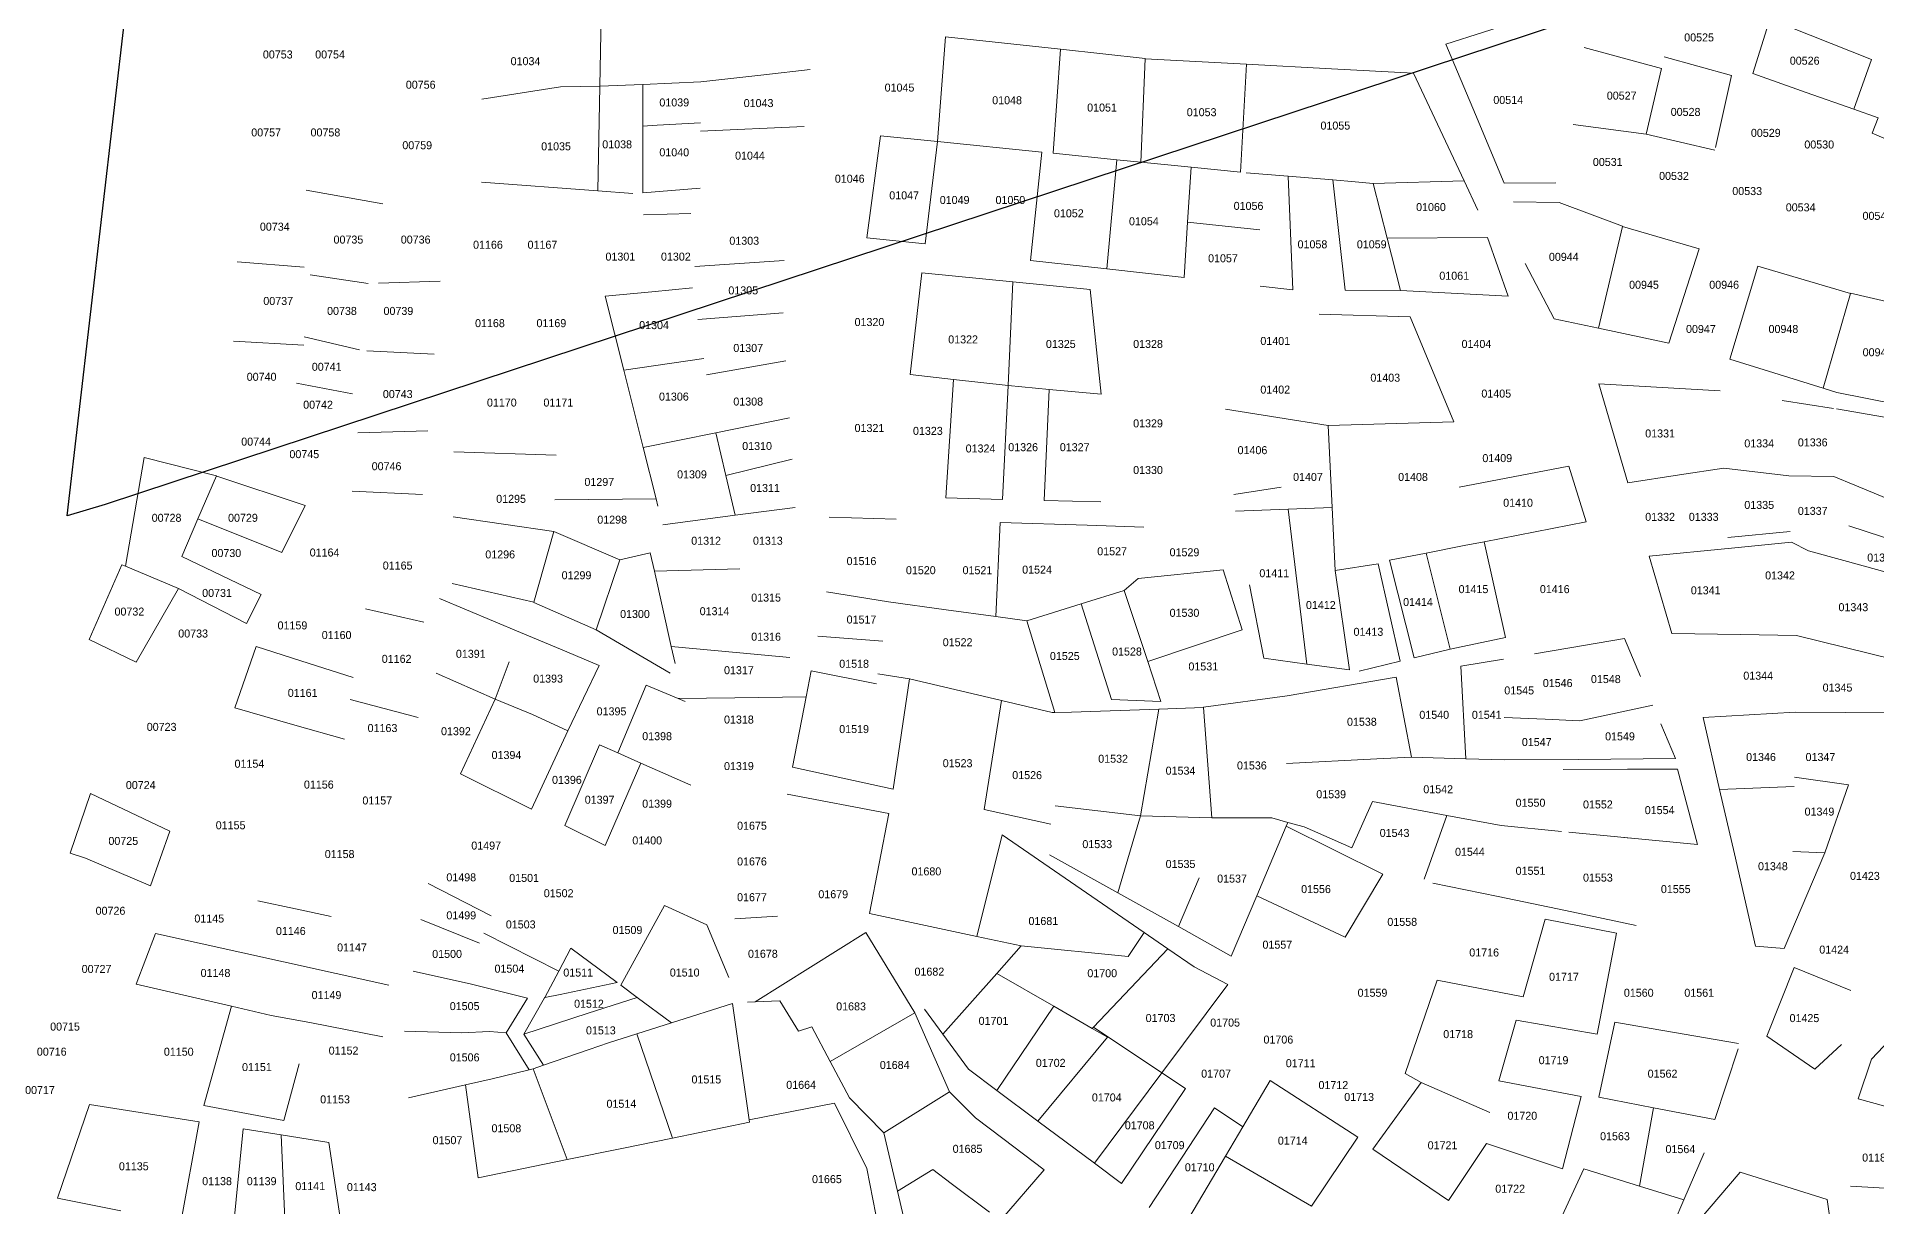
# Model space of a CAD drawing. Header units: metres. Extents: x 245232 to 248406, y 1633796 to 1637634.
# Drawn here: x 245428.1 to 245772.9, y 1634875.1 to 1635094.3 of the extents above; entities that cross this region are included whole.
import ezdxf
from ezdxf.enums import TextEntityAlignment as Align

# ---------------------------------------------------------------- set-up
doc = ezdxf.new("R2010")
doc.units = ezdxf.units.M
doc.header["$MEASUREMENT"] = 0
doc.layers.add('historique_numero_parcelle', color=7, linetype='Continuous')
doc.layers.add('limites_sections', color=7, linetype='Continuous')
doc.layers.add('LIMITES_PARCELLES', color=7, linetype='Continuous', lineweight=0, true_color=0xffffff)
doc.styles.add('Style-FANCY', font='FANCY.shx')

msp = doc.modelspace()

# ---------------------------------------------------------------- linework, layer by layer
at = {"layer": 'limites_parcelles'}
for p, q in [((245534.055, 1635107.344), (245533.638, 1635085.022)), ((245692.255, 1635092.918), (245706.371, 1635097.403)), ((245749.778, 1635087.421), (245752.386, 1635095.79)), ((245752.953, 1635097.608), (245772.015, 1635090.055)), ((245596.954, 1635074.654), (245598.435, 1635094.279)), ((245598.435, 1635094.279), (245619.979, 1635091.962)), ((245697.784, 1635079.741), (245692.255, 1635092.918)), ((245618.601, 1635072.467), (245619.979, 1635091.962)), ((245619.979, 1635091.962), (245635.875, 1635090.253)), ((245635.872, 1635090.18), (245635.088, 1635070.802)), ((245635.875, 1635090.253), (245635.872, 1635090.18)), ((245635.872, 1635090.18), (245654.836, 1635089.155)), ((245653.763, 1635068.915), (245654.836, 1635089.155)), ((245654.836, 1635089.155), (245670.773, 1635088.294)), ((245732.675, 1635088.374), (245718.133, 1635092.297)), ((245733.178, 1635090.518), (245745.771, 1635087.013)), ((245772.015, 1635090.055), (245768.728, 1635080.713)), ((245541.703, 1635085.362), (245552.58, 1635085.82)), ((245552.58, 1635085.82), (245564.379, 1635087.167)), ((245564.379, 1635087.167), (245573.066, 1635088.158)), ((245670.773, 1635088.294), (245686.182, 1635087.461)), ((245686.182, 1635087.461), (245695.643, 1635067.29)), ((245729.789, 1635076.07), (245732.675, 1635088.374)), ((245745.771, 1635087.013), (245742.767, 1635073.531)), ((245759.802, 1635083.873), (245749.778, 1635087.421)), ((245511.54, 1635082.596), (245526.254, 1635084.894)), ((245526.254, 1635084.894), (245533.638, 1635085.022)), ((245533.638, 1635085.022), (245533.272, 1635065.41)), ((245533.638, 1635085.022), (245541.703, 1635085.362)), ((245541.703, 1635085.362), (245541.702, 1635077.536)), ((245768.728, 1635080.713), (245759.802, 1635083.873)), ((245703.196, 1635066.844), (245697.784, 1635079.741)), ((245773.259, 1635079.108), (245768.728, 1635080.713)), ((245772.141, 1635076.226), (245773.259, 1635079.108)), ((245541.702, 1635077.536), (245541.701, 1635065.064)), ((245541.702, 1635077.536), (245544.378, 1635077.75)), ((245544.378, 1635077.75), (245552.535, 1635078.145)), ((245571.922, 1635077.455), (245552.526, 1635076.619)), ((245583.708, 1635056.62), (245586.26, 1635075.734)), ((245586.26, 1635075.734), (245596.954, 1635074.654)), ((245729.789, 1635076.07), (245716.084, 1635077.857)), ((245742.652, 1635073.052), (245729.789, 1635076.07)), ((245783.189, 1635071.536), (245772.141, 1635076.226)), ((245596.954, 1635074.654), (245594.643, 1635055.498)), ((245616.506, 1635072.679), (245596.954, 1635074.654)), ((245614.366, 1635052.386), (245616.506, 1635072.679)), ((245630.574, 1635071.258), (245618.601, 1635072.467)), ((245628.668, 1635050.776), (245630.574, 1635071.258)), ((245635.088, 1635070.802), (245630.574, 1635071.258)), ((245644.495, 1635069.851), (245635.088, 1635070.802)), ((245644.495, 1635069.851), (245643.836, 1635059.567)), ((245644.495, 1635069.851), (245653.763, 1635068.915)), ((245662.656, 1635068.155), (245654.828, 1635068.807)), ((245478.63, 1635065.528), (245492.964, 1635063.009)), ((245533.272, 1635065.41), (245511.437, 1635067.035)), ((245539.839, 1635064.921), (245533.272, 1635065.41)), ((245541.701, 1635065.064), (245552.462, 1635065.89)), ((245662.656, 1635068.155), (245663.56, 1635046.847)), ((245671.025, 1635067.458), (245662.656, 1635068.155)), ((245673.379, 1635046.784), (245671.025, 1635067.458)), ((245675.236, 1635067.107), (245671.025, 1635067.458)), ((245678.641, 1635066.823), (245675.236, 1635067.107)), ((245695.643, 1635067.29), (245678.641, 1635066.823)), ((245681.258, 1635056.536), (245678.641, 1635066.823)), ((245695.643, 1635067.29), (245698.22, 1635061.796)), ((245712.879, 1635066.923), (245703.196, 1635066.844)), ((245704.907, 1635063.36), (245713.479, 1635063.201)), ((245713.479, 1635063.201), (245725.377, 1635058.791)), ((245541.851, 1635060.942), (245550.715, 1635061.163)), ((245643.836, 1635059.567), (245643.168, 1635049.143)), ((245657.348, 1635058.117), (245643.836, 1635059.567)), ((245720.861, 1635039.662), (245725.369, 1635058.758)), ((245725.377, 1635058.791), (245725.369, 1635058.758)), ((245725.369, 1635058.758), (245739.707, 1635054.529)), ((245594.643, 1635055.498), (245583.708, 1635056.62)), ((245681.258, 1635056.536), (245700.02, 1635056.691)), ((245683.749, 1635046.746), (245681.258, 1635056.536)), ((245700.02, 1635056.691), (245703.909, 1635045.656)), ((245739.707, 1635054.529), (245734.016, 1635036.837)), ((245465.656, 1635052.092), (245478.243, 1635051.096)), ((245551.466, 1635051.257), (245568.187, 1635052.384)), ((245628.668, 1635050.776), (245614.366, 1635052.386)), ((245712.527, 1635041.453), (245707.129, 1635051.771)), ((245745.447, 1635033.864), (245750.723, 1635051.28)), ((245750.723, 1635051.28), (245768.07, 1635046.164)), ((245490.202, 1635048.026), (245479.349, 1635049.659)), ((245492.161, 1635048.093), (245503.693, 1635048.488)), ((245591.829, 1635030.967), (245593.988, 1635050.073)), ((245593.988, 1635050.073), (245611.087, 1635048.364)), ((245610.164, 1635028.921), (245611.087, 1635048.364)), ((245611.087, 1635048.364), (245625.573, 1635046.915)), ((245643.168, 1635049.143), (245628.668, 1635050.776)), ((245663.56, 1635046.847), (245657.408, 1635047.54)), ((245534.67, 1635045.663), (245543.406, 1635046.502)), ((245538.143, 1635031.814), (245534.67, 1635045.663)), ((245543.406, 1635046.502), (245551.043, 1635047.235)), ((245625.573, 1635046.915), (245627.616, 1635027.291)), ((245683.756, 1635046.718), (245673.379, 1635046.784)), ((245683.749, 1635046.746), (245683.756, 1635046.718)), ((245703.909, 1635045.656), (245683.749, 1635046.746)), ((245762.967, 1635028.441), (245768.07, 1635046.164)), ((245768.07, 1635046.164), (245768.092, 1635046.239)), ((245768.092, 1635046.239), (245783.632, 1635042.653)), ((245551.99, 1635041.291), (245568.017, 1635042.532)), ((245668.496, 1635042.321), (245685.52, 1635041.82)), ((245685.52, 1635041.82), (245693.722, 1635022.108)), ((245720.861, 1635039.662), (245712.527, 1635041.453)), ((245478.137, 1635036.49), (245464.962, 1635037.265)), ((245478.243, 1635038.078), (245488.614, 1635035.644)), ((245734.016, 1635036.837), (245720.861, 1635039.662)), ((245502.578, 1635034.816), (245489.99, 1635035.432)), ((245538.143, 1635031.814), (245553.151, 1635034.01)), ((245762.967, 1635028.441), (245745.447, 1635033.864)), ((245541.783, 1635017.299), (245538.143, 1635031.814)), ((245553.639, 1635030.946), (245568.538, 1635033.584)), ((245599.923, 1635030.058), (245591.829, 1635030.967)), ((245487.258, 1635027.384), (245476.801, 1635029.384)), ((245598.537, 1635007.842), (245599.923, 1635030.058)), ((245610.163, 1635028.908), (245599.923, 1635030.058)), ((245610.163, 1635028.908), (245609.151, 1635007.587)), ((245610.164, 1635028.921), (245610.163, 1635028.908)), ((245617.878, 1635028.2), (245610.164, 1635028.921)), ((245616.969, 1635007.398), (245617.878, 1635028.2)), ((245627.616, 1635027.291), (245617.878, 1635028.2)), ((245726.351, 1635010.669), (245720.94, 1635029.229)), ((245720.94, 1635029.229), (245743.642, 1635027.959)), ((245765.549, 1635027.641), (245762.967, 1635028.441)), ((245776.594, 1635025.402), (245765.549, 1635027.641)), ((245650.917, 1635024.515), (245660.751, 1635022.948)), ((245755.266, 1635026.137), (245764.914, 1635024.625)), ((245765.434, 1635024.535), (245790.473, 1635020.18)), ((245488.272, 1635020.081), (245501.405, 1635020.445)), ((245541.783, 1635017.299), (245555.375, 1635020.049)), ((245569.213, 1635022.849), (245555.375, 1635020.049)), ((245555.375, 1635020.049), (245557.265, 1635012.085)), ((245660.751, 1635022.948), (245670.174, 1635021.447)), ((245693.722, 1635022.108), (245670.174, 1635021.447)), ((245670.908, 1635006.042), (245670.174, 1635021.447)), ((245506.288, 1635016.488), (245525.444, 1635015.853)), ((245544.192, 1635007.695), (245541.783, 1635017.299)), ((245444.704, 1634995.044), (245448.225, 1635015.43)), ((245448.225, 1635015.43), (245461.763, 1635011.967)), ((245557.265, 1635012.085), (245569.727, 1635015.127)), ((245694.758, 1635009.902), (245715.307, 1635013.808)), ((245715.307, 1635013.808), (245718.541, 1635003.371)), ((245744.328, 1635013.444), (245736.008, 1635012.159)), ((245756.499, 1635011.988), (245744.328, 1635013.444)), ((245461.763, 1635011.967), (245458.308, 1635003.942)), ((245461.878, 1635011.937), (245478.421, 1635006.442)), ((245557.265, 1635012.085), (245559.033, 1635004.637)), ((245652.489, 1635008.524), (245661.37, 1635009.849)), ((245736.008, 1635012.159), (245726.351, 1635010.669)), ((245764.965, 1635011.856), (245756.499, 1635011.988)), ((245768.89, 1635010.236), (245764.965, 1635011.856)), ((245785.174, 1635003.514), (245768.89, 1635010.236)), ((245478.421, 1635006.442), (245474.033, 1634997.609)), ((245500.428, 1635008.471), (245487.252, 1635009.106)), ((245525.197, 1635007.493), (245544.192, 1635007.695)), ((245544.534, 1635006.331), (245544.192, 1635007.695)), ((245609.151, 1635007.587), (245598.537, 1635007.842)), ((245627.58, 1635007.143), (245616.969, 1635007.398)), ((245458.308, 1635003.942), (245455.266, 1634996.877)), ((245474.033, 1634997.609), (245458.308, 1635003.942)), ((245506.132, 1635004.325), (245525.021, 1635001.565)), ((245559.033, 1635004.637), (245545.44, 1635002.798)), ((245570.282, 1635006.092), (245559.033, 1635004.637)), ((245576.644, 1635004.249), (245589.194, 1635003.854)), ((245607.901, 1634985.599), (245608.676, 1635003.241)), ((245608.676, 1635003.241), (245624.976, 1635002.727)), ((245624.976, 1635002.727), (245635.649, 1635002.391)), ((245662.694, 1635005.733), (245652.828, 1635005.362)), ((245670.908, 1635006.042), (245662.694, 1635005.733)), ((245662.694, 1635005.733), (245666.201, 1634976.715)), ((245671.471, 1634994.226), (245670.908, 1635006.042)), ((245718.541, 1635003.371), (245699.415, 1634999.639)), ((245521.256, 1634988.301), (245525.021, 1635001.565)), ((245525.021, 1635001.565), (245537.403, 1634996.274)), ((245699.415, 1634999.639), (245695.69, 1634998.912)), ((245699.415, 1634999.639), (245703.431, 1634981.724)), ((245756.763, 1635001.537), (245745.101, 1635000.435)), ((245745.788, 1634998.45), (245757.028, 1634999.553)), ((245757.028, 1634999.553), (245760.203, 1634997.966)), ((245782.972, 1634997.614), (245767.801, 1635002.645)), ((245455.266, 1634996.877), (245470.139, 1634989.769)), ((245537.403, 1634996.274), (245532.979, 1634983.155)), ((245537.403, 1634996.274), (245543.102, 1634997.533)), ((245543.102, 1634997.533), (245543.866, 1634994.144)), ((245681.684, 1634996.179), (245688.534, 1634997.516)), ((245686.292, 1634977.881), (245681.684, 1634996.179)), ((245695.69, 1634998.912), (245688.534, 1634997.516)), ((245688.534, 1634997.516), (245693.045, 1634979.501)), ((245730.355, 1634996.936), (245745.788, 1634998.45)), ((245734.584, 1634982.429), (245730.355, 1634996.936)), ((245760.203, 1634997.966), (245766.865, 1634996.117)), ((245766.865, 1634996.117), (245781.068, 1634992.175)), ((245437.907, 1634981.298), (245444.048, 1634995.317)), ((245444.048, 1634995.317), (245444.704, 1634995.044)), ((245444.704, 1634995.044), (245454.655, 1634990.903)), ((245543.866, 1634994.144), (245559.912, 1634994.577)), ((245543.866, 1634994.144), (245547.046, 1634980.033)), ((245631.942, 1634990.491), (245634.588, 1634992.74)), ((245634.588, 1634992.74), (245650.482, 1634994.392)), ((245650.482, 1634994.392), (245654.03, 1634983.149)), ((245671.471, 1634994.226), (245679.567, 1634995.518)), ((245674.198, 1634975.649), (245671.471, 1634994.226)), ((245679.567, 1634995.518), (245683.691, 1634977.256)), ((245454.655, 1634990.903), (245446.73, 1634977.057)), ((245467.436, 1634984.329), (245454.655, 1634990.903)), ((245454.655, 1634990.903), (245454.655, 1634990.903)), ((245470.139, 1634989.769), (245467.436, 1634984.329)), ((245503.577, 1634989.002), (245518.805, 1634982.631)), ((245521.256, 1634988.301), (245505.971, 1634991.829)), ((245576.115, 1634990.226), (245587.756, 1634988.374)), ((245631.942, 1634990.491), (245623.872, 1634987.976)), ((245636.348, 1634977.188), (245631.942, 1634990.491)), ((245658.136, 1634977.791), (245655.426, 1634991.546)), ((245489.729, 1634987.048), (245500.64, 1634984.579)), ((245521.248, 1634988.274), (245521.256, 1634988.301)), ((245532.979, 1634983.155), (245521.248, 1634988.274)), ((245587.756, 1634988.374), (245598.541, 1634986.888)), ((245598.541, 1634986.888), (245607.901, 1634985.599)), ((245607.901, 1634985.599), (245613.686, 1634984.802)), ((245623.872, 1634987.976), (245613.686, 1634984.802)), ((245629.589, 1634970.074), (245623.872, 1634987.976)), ((245518.805, 1634982.631), (245526.291, 1634979.499)), ((245532.979, 1634983.155), (245532.969, 1634983.126)), ((245532.969, 1634983.126), (245546.823, 1634975.001)), ((245574.518, 1634981.974), (245586.675, 1634981.021)), ((245613.686, 1634984.802), (245618.935, 1634967.62)), ((245654.03, 1634983.149), (245636.348, 1634977.188)), ((245747.489, 1634982.242), (245734.584, 1634982.429)), ((245757.954, 1634982.091), (245747.489, 1634982.242)), ((245775.982, 1634977.643), (245757.954, 1634982.091)), ((245446.73, 1634977.057), (245437.907, 1634981.298)), ((245465.219, 1634968.485), (245469.218, 1634979.983)), ((245469.218, 1634979.983), (245479.134, 1634976.835)), ((245526.291, 1634979.499), (245533.532, 1634976.47)), ((245547.046, 1634980.033), (245547.775, 1634976.8)), ((245547.046, 1634980.033), (245559.92, 1634978.821)), ((245559.92, 1634978.821), (245569.288, 1634977.938)), ((245693.045, 1634979.501), (245686.292, 1634977.881)), ((245693.048, 1634979.489), (245693.045, 1634979.501)), ((245703.431, 1634981.724), (245693.048, 1634979.489)), ((245708.824, 1634978.629), (245715.473, 1634979.755)), ((245715.473, 1634979.755), (245725.737, 1634981.495)), ((245725.737, 1634981.495), (245728.75, 1634974.38)), ((245479.134, 1634976.835), (245487.41, 1634974.207)), ((245514.001, 1634970.159), (245516.681, 1634977.117)), ((245533.532, 1634976.47), (245527.627, 1634964.206)), ((245572.309, 1634970.56), (245573.252, 1634975.433)), ((245573.252, 1634975.433), (245585.507, 1634973.028)), ((245636.348, 1634977.188), (245638.821, 1634969.721)), ((245666.201, 1634976.715), (245658.136, 1634977.791)), ((245666.201, 1634976.715), (245674.198, 1634975.649)), ((245683.691, 1634977.256), (245675.995, 1634975.409)), ((245695.071, 1634976.298), (245703.045, 1634977.649)), ((245695.99, 1634958.96), (245695.071, 1634976.298)), ((245514.001, 1634970.159), (245502.961, 1634974.996)), ((245537.045, 1634960.061), (245542.342, 1634972.784)), ((245542.342, 1634972.784), (245548.349, 1634970.271)), ((245591.725, 1634973.954), (245585.772, 1634974.88)), ((245591.725, 1634973.954), (245588.635, 1634953.241)), ((245608.926, 1634969.867), (245591.725, 1634973.954)), ((245662.502, 1634970.779), (245682.928, 1634974.24)), ((245682.928, 1634974.24), (245685.785, 1634959.27)), ((245476.497, 1634965.278), (245465.219, 1634968.485)), ((245499.587, 1634966.677), (245486.818, 1634970.064)), ((245507.524, 1634956.142), (245514.001, 1634970.159)), ((245521.012, 1634967.249), (245514.001, 1634970.159)), ((245558.94, 1634970.4), (245548.349, 1634970.271)), ((245548.349, 1634970.271), (245549.666, 1634969.72)), ((245572.309, 1634970.56), (245558.94, 1634970.4)), ((245569.765, 1634957.418), (245572.309, 1634970.56)), ((245605.698, 1634949.465), (245608.926, 1634969.867)), ((245608.926, 1634969.867), (245618.448, 1634967.604)), ((245622.063, 1634967.725), (245638.458, 1634968.271)), ((245638.821, 1634969.721), (245629.589, 1634970.074)), ((245638.458, 1634968.271), (245634.985, 1634948.289)), ((245638.458, 1634968.271), (245646.812, 1634968.549)), ((245646.808, 1634968.61), (245662.502, 1634970.779)), ((245646.812, 1634968.549), (245646.808, 1634968.61)), ((245648.346, 1634947.893), (245646.812, 1634968.549)), ((245717.348, 1634966.099), (245731.035, 1634968.984)), ((245485.758, 1634962.644), (245476.497, 1634965.278)), ((245527.627, 1634964.206), (245521.012, 1634967.249)), ((245618.448, 1634967.604), (245618.935, 1634967.62)), ((245618.935, 1634967.62), (245622.063, 1634967.725)), ((245703.162, 1634966.679), (245710.835, 1634966.365)), ((245710.835, 1634966.365), (245717.348, 1634966.099)), ((245732.52, 1634965.48), (245735.262, 1634959.005)), ((245740.439, 1634966.668), (245757.689, 1634967.671)), ((245743.538, 1634953.215), (245740.439, 1634966.668)), ((245757.689, 1634967.671), (245776.594, 1634967.543)), ((245527.627, 1634964.206), (245520.87, 1634949.526)), ((245527.058, 1634946.458), (245533.574, 1634961.589)), ((245533.574, 1634961.589), (245537.045, 1634960.061)), ((245541.354, 1634958.165), (245534.635, 1634942.702)), ((245537.045, 1634960.061), (245541.354, 1634958.165)), ((245550.737, 1634954.035), (245541.354, 1634958.165)), ((245679.275, 1634958.939), (245662.369, 1634958.079)), ((245685.785, 1634959.27), (245679.275, 1634958.939)), ((245685.785, 1634959.27), (245695.99, 1634958.96)), ((245703.247, 1634958.741), (245695.99, 1634958.96)), ((245717.113, 1634958.855), (245703.247, 1634958.741)), ((245735.262, 1634959.005), (245717.113, 1634958.855)), ((245520.87, 1634949.526), (245507.524, 1634956.142)), ((245588.635, 1634953.241), (245569.765, 1634957.418)), ((245714.225, 1634956.933), (245726.264, 1634956.982)), ((245726.264, 1634956.982), (245735.659, 1634957.021)), ((245735.659, 1634957.021), (245739.381, 1634942.877)), ((245757.573, 1634955.498), (245767.724, 1634954.047)), ((245434.335, 1634941.267), (245438.162, 1634952.43)), ((245438.162, 1634952.43), (245453.029, 1634945.406)), ((245568.738, 1634952.358), (245587.847, 1634948.724)), ((245678.509, 1634950.935), (245674.638, 1634942.272)), ((245692.393, 1634948.341), (245678.509, 1634950.935)), ((245757.557, 1634953.78), (245743.538, 1634953.215)), ((245746.319, 1634941.141), (245743.538, 1634953.215)), ((245767.724, 1634954.047), (245763.278, 1634941.345)), ((245587.847, 1634948.724), (245584.189, 1634929.959)), ((245618.184, 1634946.702), (245605.698, 1634949.465)), ((245634.985, 1634948.289), (245619.022, 1634950.128)), ((245634.985, 1634948.289), (245630.741, 1634933.846)), ((245634.985, 1634948.289), (245648.346, 1634947.893)), ((245648.346, 1634947.893), (245659.591, 1634947.893)), ((245659.591, 1634947.893), (245662.6, 1634947.042)), ((245688.142, 1634936.393), (245692.393, 1634948.341)), ((245692.393, 1634948.341), (245702.586, 1634946.437)), ((245453.029, 1634945.406), (245449.426, 1634935.136)), ((245534.635, 1634942.702), (245527.058, 1634946.458)), ((245604.349, 1634925.645), (245609.087, 1634944.685)), ((245609.087, 1634944.685), (245635.662, 1634926.415)), ((245662.3, 1634946.333), (245656.774, 1634933.278)), ((245662.6, 1634947.042), (245662.3, 1634946.333)), ((245662.3, 1634946.333), (245680.433, 1634937.311)), ((245665.676, 1634946.173), (245662.6, 1634947.042)), ((245674.638, 1634942.272), (245665.676, 1634946.173)), ((245702.586, 1634946.437), (245713.929, 1634945.34)), ((245724.384, 1634944.328), (245715.267, 1634945.21)), ((245739.381, 1634942.877), (245724.384, 1634944.328)), ((245726.757, 1634944.099), (245724.384, 1634944.328)), ((245437.245, 1634940.341), (245434.335, 1634941.267)), ((245630.741, 1634933.846), (245617.97, 1634940.967)), ((245750.309, 1634923.819), (245746.319, 1634941.141)), ((245763.278, 1634941.345), (245755.677, 1634923.379)), ((245757.292, 1634941.609), (245763.278, 1634941.345)), ((245449.426, 1634935.136), (245437.245, 1634940.341)), ((245680.433, 1634937.311), (245673.39, 1634925.513)), ((245501.475, 1634935.57), (245513.293, 1634929.499)), ((245642.095, 1634927.514), (245630.741, 1634933.846)), ((245642.095, 1634927.514), (245645.965, 1634936.648)), ((245702.053, 1634933.124), (245689.792, 1634935.674)), ((245469.532, 1634932.35), (245476.623, 1634930.837)), ((245476.623, 1634930.837), (245483.296, 1634929.413)), ((245537.562, 1634916.507), (245545.742, 1634931.477)), ((245545.742, 1634931.477), (245553.689, 1634927.826)), ((245656.774, 1634933.278), (245651.996, 1634921.992)), ((245673.39, 1634925.513), (245656.774, 1634933.278)), ((245714.65, 1634930.503), (245702.053, 1634933.124)), ((245727.938, 1634927.739), (245714.65, 1634930.503)), ((245511.091, 1634924.386), (245500.112, 1634928.859)), ((245553.689, 1634927.826), (245557.84, 1634917.949)), ((245558.965, 1634928.988), (245566.956, 1634929.436)), ((245584.189, 1634929.959), (245604.349, 1634925.645)), ((245651.996, 1634921.992), (245642.095, 1634927.514)), ((245706.701, 1634914.361), (245710.861, 1634928.904)), ((245710.861, 1634928.904), (245724.241, 1634926.278)), ((245446.717, 1634916.702), (245450.336, 1634926.203)), ((245450.336, 1634926.203), (245474.34, 1634920.882)), ((245511.898, 1634926.261), (245525.948, 1634919.154)), ((245525.948, 1634919.154), (245528.2, 1634923.444)), ((245528.2, 1634923.444), (245536.868, 1634917.021)), ((245562.76, 1634913.394), (245583.493, 1634926.394)), ((245583.493, 1634926.394), (245592.683, 1634911.348)), ((245604.349, 1634925.645), (245612.598, 1634923.88)), ((245612.598, 1634923.88), (245608.043, 1634918.74)), ((245632.706, 1634921.896), (245612.598, 1634923.88)), ((245640.104, 1634923.361), (245626.17, 1634908.655)), ((245635.662, 1634926.415), (245632.706, 1634921.896)), ((245635.662, 1634926.415), (245640.104, 1634923.361)), ((245640.104, 1634923.361), (245645.071, 1634919.947)), ((245724.241, 1634926.278), (245720.602, 1634907.346)), ((245755.677, 1634923.379), (245750.309, 1634923.819)), ((245474.34, 1634920.882), (245494.1, 1634916.535)), ((245645.071, 1634919.947), (245651.346, 1634916.65)), ((245464.59, 1634912.564), (245446.717, 1634916.702)), ((245498.644, 1634919.128), (245509.576, 1634916.694)), ((245509.576, 1634916.694), (245520.061, 1634914.076)), ((245523.342, 1634914.189), (245525.948, 1634919.154)), ((245536.868, 1634917.021), (245526.201, 1634914.787)), ((245540.638, 1634914.228), (245537.562, 1634916.507)), ((245597.942, 1634907.339), (245608.043, 1634918.74)), ((245618.726, 1634912.583), (245608.043, 1634918.74)), ((245651.346, 1634916.65), (245639.005, 1634900.092)), ((245684.613, 1634899.997), (245690.61, 1634917.466)), ((245690.61, 1634917.466), (245706.701, 1634914.361)), ((245752.373, 1634906.991), (245757.503, 1634919.815)), ((245757.503, 1634919.815), (245768.144, 1634915.495)), ((245520.061, 1634914.076), (245516.098, 1634907.573)), ((245519.432, 1634907.335), (245523.266, 1634914.173)), ((245523.266, 1634914.173), (245523.342, 1634914.189)), ((245526.201, 1634914.787), (245523.342, 1634914.189)), ((245531.468, 1634911.247), (245540.638, 1634914.228)), ((245547.065, 1634909.465), (245540.638, 1634914.228)), ((245547.065, 1634909.465), (245558.533, 1634913.103)), ((245558.533, 1634913.103), (245561.653, 1634891.264)), ((245562.76, 1634913.394), (245561.33, 1634913.332)), ((245567.416, 1634913.597), (245562.76, 1634913.394)), ((245570.908, 1634907.908), (245567.416, 1634913.597)), ((245459.411, 1634893.986), (245464.59, 1634912.564)), ((245472.038, 1634910.84), (245464.59, 1634912.564)), ((245479.314, 1634909.517), (245472.038, 1634910.84)), ((245519.432, 1634907.335), (245531.468, 1634911.247)), ((245576.819, 1634902.222), (245592.683, 1634911.348)), ((245592.683, 1634911.348), (245599.166, 1634896.531)), ((245597.942, 1634907.339), (245594.535, 1634912.009)), ((245618.726, 1634912.583), (245608.038, 1634896.809)), ((245625.948, 1634908.421), (245618.726, 1634912.583)), ((245705.436, 1634909.941), (245702.193, 1634898.604)), ((245720.602, 1634907.346), (245705.436, 1634909.941)), ((245720.93, 1634895.552), (245723.888, 1634909.579)), ((245723.888, 1634909.579), (245730.737, 1634908.412)), ((245492.95, 1634906.825), (245479.314, 1634909.517)), ((245507.783, 1634907.585), (245497.017, 1634907.872)), ((245512.943, 1634907.85), (245507.783, 1634907.585)), ((245516.098, 1634907.573), (245512.943, 1634907.85)), ((245516.098, 1634907.573), (245520.429, 1634900.665)), ((245523.093, 1634901.512), (245519.432, 1634907.335)), ((245535.3, 1634905.733), (245540.609, 1634907.417)), ((245540.609, 1634907.417), (245547.065, 1634909.465)), ((245540.609, 1634907.417), (245547.276, 1634887.872)), ((245573.395, 1634908.702), (245570.908, 1634907.908)), ((245576.819, 1634902.222), (245573.395, 1634908.702)), ((245602.737, 1634900.764), (245597.942, 1634907.339)), ((245615.744, 1634891.058), (245628.82, 1634906.766)), ((245626.17, 1634908.655), (245625.948, 1634908.421)), ((245628.82, 1634906.766), (245625.948, 1634908.421)), ((245626.17, 1634908.655), (245639.005, 1634900.092)), ((245730.737, 1634908.412), (245747.109, 1634905.622)), ((245761.422, 1634900.8), (245752.373, 1634906.991)), ((245772.048, 1634902.674), (245776.564, 1634907.476)), ((245523.093, 1634901.512), (245531.651, 1634904.471)), ((245531.651, 1634904.471), (245535.3, 1634905.733)), ((245747.002, 1634904.601), (245742.683, 1634891.32)), ((245766.404, 1634905.411), (245761.422, 1634900.8)), ((245769.508, 1634895.213), (245772.048, 1634902.674)), ((245477.259, 1634901.789), (245474.432, 1634891.153)), ((245513.472, 1634898.986), (245520.429, 1634900.665)), ((245520.429, 1634900.665), (245521.145, 1634900.838)), ((245521.145, 1634900.838), (245523.093, 1634901.512)), ((245527.521, 1634883.82), (245521.145, 1634900.838)), ((245580.423, 1634895.402), (245576.819, 1634902.222)), ((245608.038, 1634896.809), (245602.737, 1634900.764)), ((245639.005, 1634900.092), (245626.364, 1634883.133)), ((245639.005, 1634900.092), (245643.446, 1634897.129)), ((245687.629, 1634898.251), (245684.613, 1634899.997)), ((245508.446, 1634897.846), (245497.808, 1634895.431)), ((245508.446, 1634897.846), (245513.472, 1634898.986)), ((245510.836, 1634880.397), (245508.446, 1634897.846)), ((245586.915, 1634888.858), (245599.166, 1634896.531)), ((245599.166, 1634896.531), (245604.06, 1634891.636)), ((245615.744, 1634891.058), (245608.038, 1634896.809)), ((245643.446, 1634897.129), (245631.432, 1634879.351)), ((245654.179, 1634889.967), (245659.306, 1634898.644)), ((245659.306, 1634898.644), (245675.763, 1634888.064)), ((245678.576, 1634885.779), (245687.629, 1634898.251)), ((245687.629, 1634898.251), (245700.494, 1634892.662)), ((245702.193, 1634898.604), (245717.604, 1634895.659)), ((245432, 1634876.594), (245438.008, 1634894.154)), ((245438.008, 1634894.154), (245458.552, 1634890.906)), ((245474.432, 1634891.153), (245459.411, 1634893.986)), ((245561.653, 1634891.264), (245577.658, 1634894.38)), ((245577.658, 1634894.38), (245583.697, 1634882.169)), ((245586.915, 1634888.858), (245580.423, 1634895.402)), ((245636.627, 1634874.876), (245648.848, 1634893.524)), ((245648.848, 1634893.524), (245654.179, 1634889.967)), ((245717.604, 1634895.659), (245714.12, 1634882.078)), ((245731.158, 1634893.562), (245720.93, 1634895.552)), ((245728.565, 1634878.853), (245731.158, 1634893.562)), ((245742.683, 1634891.32), (245731.158, 1634893.562)), ((245782.522, 1634891.603), (245769.508, 1634895.213)), ((245458.552, 1634890.906), (245455.1, 1634872.022)), ((245464.841, 1634870.054), (245466.794, 1634889.603)), ((245466.794, 1634889.603), (245473.93, 1634888.475)), ((245561.714, 1634890.834), (245547.276, 1634887.872)), ((245561.653, 1634891.264), (245561.714, 1634890.834)), ((245604.06, 1634891.636), (245609.168, 1634887.777)), ((245626.364, 1634883.133), (245615.744, 1634891.058)), ((245650.923, 1634884.455), (245654.179, 1634889.967)), ((245473.93, 1634888.475), (245474.747, 1634869.77)), ((245473.93, 1634888.475), (245482.866, 1634887.062)), ((245482.866, 1634887.062), (245485.344, 1634870.406)), ((245537.754, 1634885.919), (245527.521, 1634883.82)), ((245547.276, 1634887.872), (245537.754, 1634885.919)), ((245589.448, 1634877.929), (245586.915, 1634888.858)), ((245609.168, 1634887.777), (245616.941, 1634881.902)), ((245675.763, 1634888.064), (245667.031, 1634875.1)), ((245692.74, 1634876.136), (245678.576, 1634885.779)), ((245699.832, 1634886.841), (245692.74, 1634876.136)), ((245714.12, 1634882.078), (245699.832, 1634886.841)), ((245527.521, 1634883.82), (245510.836, 1634880.397)), ((245583.697, 1634882.169), (245586.579, 1634867.498)), ((245631.432, 1634879.351), (245626.364, 1634883.133)), ((245650.923, 1634884.455), (245642.425, 1634870.073)), ((245667.031, 1634875.1), (245650.923, 1634884.455)), ((245712.532, 1634870.04), (245718.089, 1634882.078)), ((245718.089, 1634882.078), (245728.565, 1634878.853)), ((245740.652, 1634885.075), (245736.862, 1634876.298)), ((245596.09, 1634881.954), (245589.448, 1634877.929)), ((245599.521, 1634879.372), (245596.09, 1634881.954)), ((245606.691, 1634873.977), (245599.521, 1634879.372)), ((245616.941, 1634881.902), (245608.761, 1634872.418)), ((245728.565, 1634878.853), (245736.862, 1634876.298)), ((245739.769, 1634872.564), (245747.389, 1634881.454)), ((245747.389, 1634881.454), (245763.74, 1634876.374)), ((245768.079, 1634878.874), (245778.851, 1634878.193)), ((245443.881, 1634874.242), (245432, 1634876.594)), ((245589.448, 1634877.929), (245593.597, 1634860.021)), ((245736.862, 1634876.298), (245731.603, 1634864.12)), ((245763.74, 1634876.374), (245764.387, 1634871.519))]:
    msp.add_line(p, q, dxfattribs=at)
at = {"layer": 'limites_sections', "flags": 128}
msp.add_lwpolyline([(245739.856, 1635105.348), (245440.906, 1635006.628), (245433.772, 1635004.518), (245446.895, 1635117.771), (245422.716, 1635152.914), (245437.268, 1635274.622), (245420.07, 1635331.508), (245369.799, 1635381.779), (245338.384, 1635452.238), (245450.924, 1635384.215), (245811.683, 1635151.209), (245837.018, 1635153.876), (245846.028, 1635139.735), (245836.969, 1635133.715), (245829.305, 1635128.621), (245827.861, 1635127.662), (245821.098, 1635123.168), (245808.478, 1635120.4), (245764.363, 1635110.724), (245739.856, 1635105.348)], close=True, dxfattribs=at)

# ---------------------------------------------------------------- texts
at = {"layer": 'historique_numero_parcelle', "style": 'Style-FANCY'}
for s, p in [('00525', (245739.705, 1635094.175)), ('00753', (245473.278, 1635090.981)), ('00754', (245483.08, 1635090.981)), ('01034', (245519.717, 1635089.72)), ('00526', (245759.496, 1635089.812)), ('00756', (245500.071, 1635085.309)), ('01045', (245589.824, 1635084.77)), ('01039', (245547.599, 1635081.99)), ('01043', (245563.407, 1635081.866)), ('01048', (245609.988, 1635082.401)), ('00514', (245703.927, 1635082.452)), ('00527', (245725.196, 1635083.267)), ('01051', (245627.787, 1635081.03)), ('01053', (245646.458, 1635080.157)), ('00528', (245737.177, 1635080.212)), ('00757', (245471.1, 1635076.364)), ('00758', (245482.209, 1635076.364)), ('01055', (245671.523, 1635077.649)), ('00529', (245752.207, 1635076.285)), ('00759', (245499.417, 1635073.965)), ('01035', (245525.443, 1635073.763)), ('01038', (245536.894, 1635074.137)), ('01040', (245547.599, 1635072.641)), ('01044', (245561.788, 1635072.017)), ('00530', (245762.227, 1635074.104)), ('01046', (245580.488, 1635067.691)), ('00531', (245722.583, 1635070.831)), ('00532', (245734.999, 1635068.214)), ('01047', (245590.695, 1635064.574)), ('00533', (245748.721, 1635065.377)), ('01049', (245600.155, 1635063.702)), ('01050', (245610.61, 1635063.702)), ('01052', (245621.564, 1635061.208)), ('01056', (245655.249, 1635062.595)), ('01060', (245689.447, 1635062.377)), ('00534', (245758.741, 1635062.323)), ('00544', (245773.133, 1635060.732)), ('00734', (245472.721, 1635058.703)), ('01054', (245635.629, 1635059.713)), ('00735', (245486.52, 1635056.281)), ('00736', (245499.127, 1635056.281)), ('01166', (245512.676, 1635055.315)), ('01167', (245522.894, 1635055.315)), ('01303', (245560.718, 1635056.064)), ('01058', (245667.229, 1635055.396)), ('01059', (245678.338, 1635055.396)), ('01301', (245537.496, 1635053.087)), ('01302', (245547.899, 1635053.087)), ('01057', (245650.457, 1635052.778)), ('00944', (245714.344, 1635053.049)), ('01305', (245560.532, 1635046.761)), ('01061', (245693.804, 1635049.506)), ('00945', (245729.374, 1635047.813)), ('00946', (245744.404, 1635047.813)), ('00737', (245473.361, 1635044.776)), ('00738', (245485.31, 1635042.906)), ('00739', (245495.89, 1635042.906)), ('01168', (245513.047, 1635040.616)), ('01169', (245524.566, 1635040.616)), ('01304', (245543.812, 1635040.248)), ('01320', (245584.19, 1635040.825)), ('01322', (245601.746, 1635037.568)), ('01325', (245620.059, 1635036.718)), ('01328', (245636.408, 1635036.718)), ('01401', (245660.257, 1635037.278)), ('01404', (245697.97, 1635036.72)), ('00947', (245740.047, 1635039.523)), ('00948', (245755.513, 1635039.523)), ('01307', (245561.461, 1635035.969)), ('00949', (245773.156, 1635035.16)), ('00740', (245470.249, 1635030.565)), ('00741', (245482.448, 1635032.434)), ('01403', (245680.879, 1635030.393)), ('00743', (245495.766, 1635027.323)), ('01306', (245547.528, 1635026.851)), ('01402', (245660.257, 1635028.16)), ('01405', (245701.686, 1635027.416)), ('00742', (245480.829, 1635025.329)), ('01170', (245515.276, 1635025.73)), ('01171', (245525.866, 1635025.73)), ('01308', (245561.461, 1635025.921)), ('01321', (245584.19, 1635020.962)), ('01323', (245595.138, 1635020.424)), ('01329', (245636.408, 1635021.832)), ('01331', (245732.396, 1635019.94)), ('00744', (245469.218, 1635018.41)), ('00745', (245478.251, 1635016.059)), ('01310', (245563.127, 1635017.588)), ('01324', (245605.011, 1635017.127)), ('01326', (245612.999, 1635017.367)), ('01327', (245622.66, 1635017.367)), ('01406', (245655.984, 1635016.81)), ('01334', (245750.974, 1635018.079)), ('01336', (245761.006, 1635018.265)), ('00746', (245493.672, 1635013.793)), ('01309', (245550.918, 1635012.271)), ('01330', (245636.408, 1635013.087)), ('01409', (245701.872, 1635015.322)), ('01297', (245533.548, 1635010.849)), ('01311', (245564.613, 1635009.72)), ('01407', (245666.388, 1635011.786)), ('01408', (245686.08, 1635011.786)), ('01295', (245517.013, 1635007.686)), ('01410', (245705.773, 1635006.949)), ('01335', (245750.974, 1635006.543)), ('01337', (245761.006, 1635005.426)), ('00728', (245452.434, 1635004.131)), ('00729', (245466.749, 1635004.131)), ('01298', (245535.963, 1635003.779)), ('01332', (245732.396, 1635004.31)), ('01333', (245740.57, 1635004.31)), ('01312', (245553.572, 1634999.831)), ('01313', (245565.144, 1634999.831)), ('00730', (245463.637, 1634997.524)), ('01164', (245482.052, 1634997.626)), ('01165', (245495.747, 1634995.18)), ('01296', (245514.97, 1634997.266)), ('01516', (245582.695, 1634996.016)), ('01527', (245629.678, 1634997.857)), ('01529', (245643.24, 1634997.67)), ('01340', (245774.011, 1634996.681)), ('01299', (245529.275, 1634993.359)), ('01520', (245593.815, 1634994.308)), ('01521', (245604.431, 1634994.308)), ('01524', (245615.605, 1634994.414)), ('01411', (245660.071, 1634993.738)), ('01342', (245754.875, 1634993.332)), ('00731', (245461.894, 1634990.044)), ('01315', (245564.814, 1634989.179)), ('01414', (245687.009, 1634988.342)), ('01415', (245697.413, 1634990.761)), ('01416', (245712.647, 1634990.761)), ('01341', (245740.942, 1634990.541)), ('00732', (245445.464, 1634986.554)), ('01300', (245540.236, 1634986.102)), ('01314', (245555.153, 1634986.627)), ('01517', (245582.695, 1634985.064)), ('01530', (245643.24, 1634986.32)), ('01412', (245668.803, 1634987.783)), ('01343', (245768.623, 1634987.378)), ('00733', (245457.413, 1634982.44)), ('01159', (245476.028, 1634983.963)), ('01160', (245484.308, 1634982.155)), ('01316', (245564.814, 1634981.842)), ('01413', (245677.72, 1634982.76)), ('01391', (245509.458, 1634978.64)), ('01522', (245600.716, 1634980.805)), ('01525', (245620.807, 1634978.226)), ('01528', (245632.464, 1634979.064)), ('01162', (245495.561, 1634977.69)), ('01317', (245559.718, 1634975.569)), ('01518', (245581.315, 1634976.771)), ('01531', (245646.77, 1634976.273)), ('01344', (245750.788, 1634974.539)), ('01161', (245477.939, 1634971.31)), ('01393', (245523.949, 1634973.988)), ('01545', (245705.981, 1634971.774)), ('01546', (245713.2, 1634973.156)), ('01548', (245722.223, 1634973.9)), ('01345', (245765.651, 1634972.306)), ('01395', (245535.839, 1634967.848)), ('00723', (245451.509, 1634964.94)), ('01163', (245492.907, 1634964.718)), ('01392', (245506.671, 1634964.127)), ('01318', (245559.718, 1634966.312)), ('01519', (245581.315, 1634964.53)), ('01538', (245676.495, 1634965.899)), ('01540', (245690.057, 1634967.202)), ('01541', (245699.903, 1634967.202)), ('01398', (245544.385, 1634963.196)), ('01547', (245709.272, 1634962.098)), ('01549', (245724.877, 1634963.161)), ('01154', (245467.966, 1634958.033)), ('01394', (245516.146, 1634959.661)), ('01319', (245559.718, 1634957.594)), ('01523', (245600.716, 1634958.131)), ('01532', (245629.863, 1634958.968)), ('01536', (245655.873, 1634957.712)), ('01346', (245751.311, 1634959.293)), ('01347', (245762.458, 1634959.293)), ('00724', (245447.588, 1634954.032)), ('01156', (245480.971, 1634954.125)), ('01396', (245527.478, 1634955.009)), ('01526', (245613.747, 1634955.898)), ('01534', (245642.497, 1634956.735)), ('01157', (245491.932, 1634951.148)), ('01397', (245533.609, 1634951.288)), ('01399', (245544.385, 1634950.543)), ('01539', (245670.735, 1634952.316)), ('01542', (245690.8, 1634953.246)), ('01550', (245708.104, 1634950.721)), ('01552', (245720.737, 1634950.402)), ('01554', (245732.309, 1634949.339)), ('01349', (245762.272, 1634949.059)), ('00725', (245444.321, 1634943.56)), ('01155', (245464.436, 1634946.497)), ('01400', (245542.527, 1634943.659)), ('01675', (245562.167, 1634946.413)), ('01543', (245682.625, 1634945.059)), ('01158', (245484.872, 1634941.101)), ('01497', (245512.342, 1634942.691)), ('01533', (245626.891, 1634942.966)), ('01544', (245696.745, 1634941.524)), ('01498', (245507.671, 1634936.736)), ('01501', (245519.455, 1634936.63)), ('01676', (245562.167, 1634939.714)), ('01680', (245594.865, 1634937.853)), ('01535', (245642.497, 1634939.245)), ('01537', (245652.157, 1634936.5)), ('01551', (245708.104, 1634937.962)), ('01553', (245720.737, 1634936.686)), ('01348', (245753.54, 1634938.825)), ('01423', (245770.785, 1634937.007)), ('01502', (245525.93, 1634933.759)), ('01677', (245562.167, 1634933.016)), ('01679', (245577.401, 1634933.574)), ('01556', (245667.895, 1634934.533)), ('01555', (245735.334, 1634934.533)), ('00726', (245441.924, 1634930.471)), ('01499', (245507.671, 1634929.613)), ('01145', (245460.437, 1634929.021)), ('01146', (245475.724, 1634926.682)), ('01503', (245518.818, 1634927.911)), ('01509', (245538.829, 1634926.868)), ('01681', (245616.787, 1634928.55)), ('01558', (245684.058, 1634928.393)), ('01147', (245487.189, 1634923.598)), ('01557', (245660.65, 1634924.113)), ('01716', (245699.417, 1634922.654)), ('01424', (245765.026, 1634923.191)), ('00727', (245439.311, 1634919.562)), ('01500', (245505.017, 1634922.383)), ('01504', (245516.694, 1634919.618)), ('01678', (245564.211, 1634922.41)), ('01148', (245461.605, 1634918.814)), ('01511', (245529.593, 1634918.894)), ('01510', (245549.551, 1634918.894)), ('01682', (245595.422, 1634919.06)), ('01700', (245627.823, 1634918.765)), ('01717', (245714.373, 1634918.096)), ('01149', (245482.412, 1634914.667)), ('01505', (245508.308, 1634912.601)), ('01512', (245531.61, 1634913.046)), ('01683', (245580.745, 1634912.548)), ('01559', (245678.485, 1634915.101)), ('01560', (245728.394, 1634915.101)), ('01561', (245739.727, 1634915.101)), ('01701', (245607.44, 1634909.833)), ('01703', (245638.757, 1634910.365)), ('01705', (245650.86, 1634909.514)), ('01425', (245759.452, 1634910.353)), ('00715', (245433.4, 1634908.76)), ('01513', (245533.839, 1634908.049)), ('01706', (245660.839, 1634906.325)), ('01718', (245694.541, 1634907.35)), ('00716', (245430.911, 1634904.059)), ('01150', (245454.718, 1634904.048)), ('01152', (245485.61, 1634904.26)), ('01506', (245508.308, 1634902.991)), ('01702', (245618.162, 1634901.965)), ('01711', (245665.019, 1634901.899)), ('01719', (245712.422, 1634902.466)), ('01151', (245469.368, 1634901.177)), ('01515', (245553.619, 1634898.851)), ('01684', (245588.92, 1634901.57)), ('01707', (245649.161, 1634899.945)), ('01562', (245732.853, 1634899.934)), ('00717', (245428.706, 1634896.864)), ('01153', (245484.018, 1634895.117)), ('01664', (245571.384, 1634897.843)), ('01704', (245628.672, 1634895.48)), ('01712', (245671.15, 1634897.805)), ('01713', (245675.98, 1634895.573)), ('01514', (245537.688, 1634894.293)), ('01720', (245706.57, 1634892.046)), ('01508', (245516.131, 1634889.701)), ('01708', (245634.843, 1634890.256)), ('01563', (245723.935, 1634888.212)), ('01507', (245505.09, 1634887.468)), ('01685', (245602.575, 1634885.847)), ('01709', (245640.469, 1634886.535)), ('01714', (245663.533, 1634887.386)), ('01721', (245691.615, 1634886.51)), ('01564', (245736.197, 1634885.793)), ('01135', (245446.291, 1634882.577)), ('01710', (245646.096, 1634882.388)), ('01185', (245773.06, 1634884.211)), ('01138', (245461.897, 1634879.786)), ('01139', (245470.257, 1634879.786)), ('01141', (245479.36, 1634878.855)), ('01143', (245489.021, 1634878.669)), ('01665', (245576.214, 1634880.166)), ('01722', (245704.294, 1634878.37))]:
    msp.add_text(s, height=1.5, dxfattribs=at).set_placement(p, align=Align.MIDDLE_CENTER)

doc.saveas('drawing.dxf')
